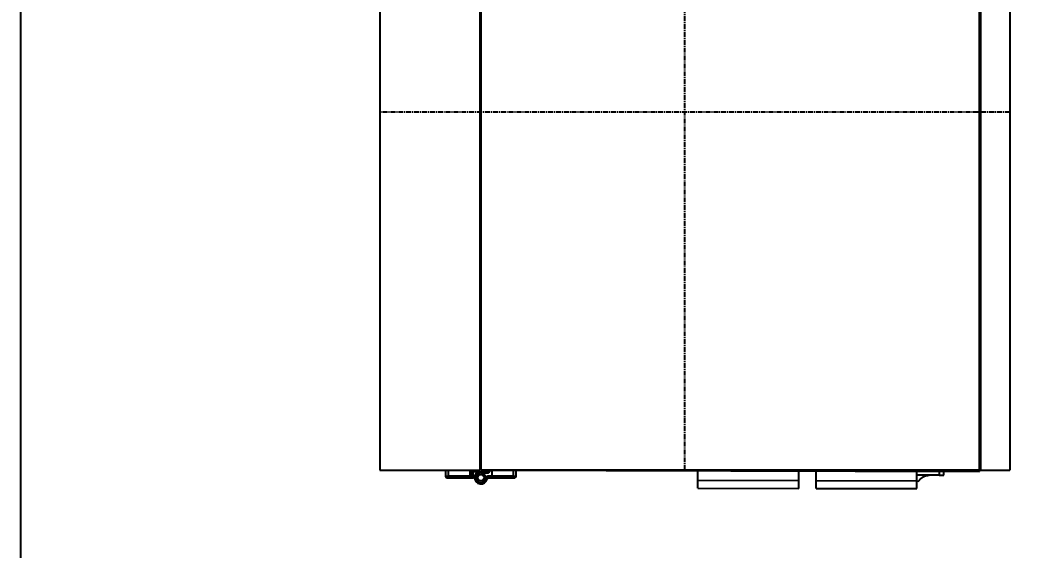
# Model space of a CAD drawing. Header units: inches. Extents: x 0 to 77285, y -118 to 40065.
# Drawn here: x 13371 to 14637, y 24790 to 25463 of the extents above; entities that cross this region are included whole.
import ezdxf

# ---------------------------------------------------------------- set-up
doc = ezdxf.new("R2010")
doc.units = ezdxf.units.IN
doc.header["$LTSCALE"] = 5
doc.header["$MEASUREMENT"] = 0
doc.linetypes.add('CENTER', pattern=[2, 1.25, -0.25, 0.25, -0.25])
doc.layers.add('11', color=1, linetype='CENTER')
doc.layers.add('A', color=8, linetype='Continuous')
doc.styles.add('SCI', font='')
doc.styles.get('SCI').set_extended_font_data('Gulim')
doc.dimstyles.new('SCH', dxfattribs={"dimtxt": 2.5, "dimasz": 2, "dimexe": 1.25, "dimexo": 0.625, "dimtad": 1, "dimdec": 8, "dimtxsty": 'SCI', "dimcen": 2.5, "dimclrd": 4, "dimclre": 4, "dimclrt": 7, "dimadec": 8, "dimazin": 2, "dimtfac": 1, "dimtdec": 8, "dimtmove": 0, "dimatfit": 3, "dimfxl": 1, "dimarcsym": 0})

# ---------------------------------------------------------------- blocks, each defined once
blk = doc.blocks.new('A$C43597747')
blk.add_line((-180, 207.5), (-2509.9, 207.5))
blk = doc.blocks.new('A$C3fcbb43c')
for p, q in [((-154, 977.4), (-282, 977.7)), ((-282, 977.7), (-282, 967.7)), ((-154, 977.4), (-154, 967.4)), ((-4, 977.1), (-132, 977.4)), ((-132, 977.4), (-132, 967.4)), ((-4, 977.1), (-4, 967.1)), ((-282, 967.7), (-284.5, 968.2)), ((-154, 967.4), (-282, 967.7)), ((-282, 967.7), (-282, 955.7)), ((-154, 967.4), (-154, 955.4)), ((-4, 967.1), (-132, 967.4)), ((-132, 967.4), (-132, 955.4)), ((-4, 967.1), (-4, 955.1)), ((257.5, 963.8, 53.7), (230.5, 963.9, 53.7)), ((261.7, 963.8, 53.7), (257.5, 963.8, 53.7)), ((281.2, 963.8, 53.7), (281.2, 954.3, 53.7)), ((281.3, 963.8, 53.7), (281.3, 963.7, 53.7)), ((285.5, 963.8, 53.7), (281.3, 963.8, 53.7)), ((285.5, 961.8, 53.7), (285.5, 963.8, 53.7)), ((312.5, 963.8, 53.7), (285.5, 963.8, 53.7)), ((312.5, 963.8, 53.7), (312.5, 961.8, 53.7)), ((-363, 954.3), (-400, 954.3)), ((-400, -365.7), (-400, 954.3)), ((-363, -400.7), (-363, 954.3)), ((-361.5, 955.8), (-361.6, 930.8)), ((270.5, 954.3, 53.7), (-361.5, 955.8)), ((-361, 954.3), (271, 954.3, 53.7)), ((-361, -386.7), (-361, 954.3)), ((-316.5, 960.8), (-316.5, 955.8)), ((-310.5, 955.7), (-310.5, 960.7)), ((-310.5, 960.7), (-297.5, 960.7)), ((-297.5, 960.7), (-291.5, 960.7)), ((-291.5, 960.7), (-282, 960.7)), ((226.5, 961.9, 53.7), (226.5, 954.4, 53.7)), ((230.5, 954.4, 53.7), (230.5, 961.9, 53.7)), ((230.5, 961.9, 53.7), (257.5, 961.8, 53.7)), ((257.5, 954.3, 53.7), (257.5, 961.8, 53.7)), ((257.5, 961.8, 53.7), (261.7, 961.8, 53.7)), ((271.5, 957.8, 53.7), (263.3, 957.8, 53.7)), ((263.3, 955.8, 53.7), (271.5, 955.8, 53.7)), ((270.5, 954.3, 53.7), (270.5, 954.3, 53.7)), ((271, 954.3, 53.7), (271, -386.7, 53.7)), ((279.7, 955.8, 53.7), (271.5, 955.8, 53.7)), ((273, -400.7, 53.7), (273, 954.3, 53.7)), ((400, 954.3, 53.7), (273, 954.3, 53.7)), ((283.2, 961.8, 53.7), (283.2, 954.3, 53.7)), ((285.5, 961.8, 53.7), (283.2, 961.8, 53.7)), ((285.5, 954.3, 53.7), (285.5, 961.8, 53.7)), ((285.5, 961.8, 53.7), (312.5, 961.8, 53.7)), ((316.5, 961.8, 53.7), (312.5, 961.8, 53.7)), ((312.5, 961.8, 53.7), (312.5, 954.3, 53.7)), ((316.5, 954.3, 53.7), (316.5, 961.8, 53.7)), ((400, -365.7, 53.7), (400, 954.3, 53.7)), ((-361, 930.8), (-361.6, 930.8)), ((-361, 913.3), (-363, 913.3)), ((273, 913.3, 53.7), (271, 913.3, 53.7)), ((-363, 905.3), (-361, 905.3)), ((271, 905.3, 53.7), (273, 905.3, 53.7)), ((-361, 898.3), (-363, 898.3)), ((-361, 894.3), (-363, 894.3)), ((273, 898.3, 53.7), (271, 898.3, 53.7)), ((273, 894.3, 53.7), (271, 894.3, 53.7)), ((-361, 778.3), (-363, 778.3)), ((273, 778.3, 53.7), (271, 778.3, 53.7)), ((-361, 751.5), (-363, 751.5)), ((-361, 748.3), (-363, 748.3)), ((273, 751.5, 53.7), (271, 751.5, 53.7)), ((273, 748.3, 53.7), (271, 748.3, 53.7)), ((-361, 652.3), (-363, 652.3)), ((-361, 648.3), (-363, 648.3)), ((273, 652.3, 53.7), (271, 652.3, 53.7)), ((273, 648.3, 53.7), (271, 648.3, 53.7)), ((-363, 642.3), (-361, 642.3)), ((-361, 640.8), (-363, 640.8)), ((-361, 639.3), (-363, 639.3)), ((-363, 638.3), (-361.8, 638.3)), ((-361, 637.8), (-363, 637.8)), ((-361.9, 638.3), (-361.9, 637.8)), ((-361.5, 638.3), (-361.8, 638.3)), ((-361.8, 637.8), (-361.8, 638.3)), ((-361.5, 638.3), (-361, 638.3)), ((-361.5, 637.8), (-361.5, 638.3)), ((273, 637.8, 53.7), (271, 637.8, 53.7)), ((-361, 627.8), (-363, 627.8)), ((-361.8, 627.3), (-363, 627.3)), ((-361, 626.3), (-363, 626.3)), ((-363, 624.7), (-361, 624.7)), ((-361.9, 627.8), (-361.9, 627.3)), ((-361.8, 627.3), (-361.8, 627.8)), ((-361.5, 627.3), (-361.8, 627.3)), ((-361.5, 627.3), (-361.5, 627.8)), ((-361, 627.3), (-361.5, 627.3)), ((273, 627.8, 53.7), (271, 627.8, 53.7)), ((-361, 604.3), (-363, 604.3)), ((271, 604.3, 53.7), (273, 604.3, 53.7)), ((-361, 516.8), (-363, 516.8)), ((273, 516.8, 53.7), (271, 516.8, 53.7)), ((-363, 501.8), (-361, 501.8)), ((271, 501.8, 53.7), (273, 501.8, 53.7))]:
    blk.add_line(p, q)
at = {"elevation": 53.7, "flags": 128}
for points in [[(230.5, 961.9), (230.5, 962.2), (230.5, 962.6), (230.5, 963), (230.5, 963.3), (230.5, 963.5), (230.5, 963.7), (230.5, 963.8), (230.5, 963.9)], [(230.5, 963.9), (230.5, 963.8), (230.5, 963.7), (230.5, 963.5), (230.5, 963.3), (230.5, 963), (230.5, 962.6), (230.5, 962.2), (230.5, 961.9)], [(257.5, 963.8), (257.5, 963.8), (257.5, 963.6), (257.5, 963.5), (257.5, 963.2), (257.5, 962.9), (257.5, 962.6), (257.5, 962.2), (257.5, 961.8)], [(257.5, 961.8), (257.5, 962.2), (257.5, 962.6), (257.5, 962.9), (257.5, 963.2), (257.5, 963.5), (257.5, 963.6), (257.5, 963.8), (257.5, 963.8)], [(261.7, 963.8), (261.7, 963.8), (261.7, 963.6), (261.7, 963.5), (261.7, 963.2), (261.7, 962.9), (261.7, 962.6), (261.7, 962.2), (261.7, 961.8)], [(265.6, 965), (265.2, 965.1), (264.9, 965.1), (264.5, 965.2), (264.2, 965.3), (264, 965.3), (263.8, 965.4), (263.7, 965.4), (263.7, 965.4)], [(283.2, 961.8), (282.8, 962.1), (282.5, 962.5), (282.2, 962.8), (281.9, 963.1), (281.6, 963.3), (281.4, 963.5), (281.3, 963.7)], [(230.5, 961.9), (229.7, 961.9), (229, 961.9), (228.3, 961.9), (227.7, 961.9), (227.2, 961.9), (226.8, 961.9), (226.6, 961.9), (226.5, 961.9)], [(263.3, 955.8), (263.3, 955.8), (263.3, 955.9), (263.3, 956.1), (263.3, 956.4), (263.3, 956.7), (263.3, 957), (263.3, 957.4), (263.3, 957.8)], [(271.5, 955.8), (271.5, 955.8), (271.5, 955.9), (271.5, 956.1), (271.5, 956.4), (271.5, 956.7), (271.5, 957), (271.5, 957.4), (271.5, 957.8)]]:
    blk.add_lwpolyline(points, dxfattribs=at)
at = {"flags": 128}
blk.add_lwpolyline([(-310.5, 960.7), (-311.7, 960.7), (-312.8, 960.7), (-313.8, 960.7), (-314.8, 960.8), (-315.5, 960.8), (-316.1, 960.8), (-316.4, 960.8), (-316.5, 960.8)], dxfattribs=at)
for radius in [4.05, 4]:
    blk.add_circle((271.5, 963.8, 53.7), radius)
for centre, radius, start, end in [((228.5, 961.9, 53.7), 2, 89.8792, 179.8792), ((261.7, 965.8, 53.7), 2, 269.8792, 348.3423), ((271.5, 963.8, 53.7), 8, 269.8792, 168.3423), ((271.5, 963.8, 53.7), 6, 168.3423, 269.8792), ((271.5, 963.8, 53.7), 6, 269.8792, 168.3423), ((281.3, 965.8, 53.7), 2, 191.537, 267.1926), ((281.3, 965.8, 53.7), 2, 267.1926, 270), ((314.5, 961.8, 53.7), 2, 0, 90), ((263.3, 954.3, 53.7), 1.5, 89.8792, 179.8792), ((279.7, 954.3, 53.7), 1.5, 0, 90), ((273.5, 884.3, 53.7), 2.5, 101.537, 258.463), ((273.5, 884.3, 53.7), 1.65, 107.6397, 252.3603)]:
    blk.add_arc(centre, radius, start, end)
for points, knots in [([(-284.5, 968.2), (-284.5, 968.2), (-284.5, 968.2), (-284.6, 968.1), (-284.9, 967.6), (-285.6, 966.5), (-286.8, 965.1), (-288.2, 963.8), (-289.8, 962.7), (-291.1, 962.2), (-291.5, 961.9)], [0, 0, 0, 0, 0.120888, 0.241672, 0.361099, 0.500461, 0.640692, 0.779397, 0.917787, 1, 1, 1, 1]), ([(230.5, 963.9, 53.7), (230.2, 963.9, 53.7), (229.9, 963.9, 53.7), (229.4, 963.9, 53.7), (229.1, 963.9, 53.7), (228.8, 963.9, 53.7), (228.6, 963.9, 53.7), (228.5, 963.9, 53.7), (228.5, 963.9, 53.7)], [0, 0, 0, 0, 0.242563, 0.371309, 0.499992, 0.630095, 0.757185, 1, 1, 1, 1]), ([(261.7, 961.8, 53.7), (262.1, 961.8, 53.7), (263.1, 961.9, 53.7), (264.3, 962.6, 53.7), (265.2, 963.7, 53.7), (265.5, 964.6, 53.7), (265.6, 965, 53.7)], [0, 0, 0, 0, 0.242525, 0.499986, 0.75747, 1, 1, 1, 1]), ([(281.3, 963.7, 53.7), (281.3, 963.7, 53.7), (281.2, 963.8, 53.7), (281.2, 963.8, 53.7), (281.2, 963.8, 53.7)], [0, 0, 0, 0, 0.7823, 1, 1, 1, 1]), ([(314.5, 963.8, 53.7), (314.5, 963.8, 53.7), (314.4, 963.8, 53.7), (314.2, 963.8, 53.7), (313.9, 963.8, 53.7), (313.6, 963.8, 53.7), (313.1, 963.8, 53.7), (312.8, 963.8, 53.7), (312.5, 963.8, 53.7)], [0, 0, 0, 0, 0.242563, 0.371293, 0.500029, 0.630109, 0.757183, 1, 1, 1, 1]), ([(-291.5, 961.9), (-291.8, 961.8), (-292.6, 961.5), (-294, 961.1), (-295.7, 960.8), (-296.9, 960.7), (-297.5, 960.7)], [0, 0, 0, 0, 0.169009, 0.440438, 0.715392, 1, 1, 1, 1]), ([(-291.5, 961.9), (-291.5, 961.7), (-291.5, 961.3), (-291.5, 960.9), (-291.5, 960.7)], [0, 0, 0, 0, 0.499839, 1, 1, 1, 1]), ([(263.3, 957.8, 53.7), (262.8, 957.7, 53.7), (262.2, 957.7, 53.7), (261.4, 957.2, 53.7), (260.8, 956.8, 53.7), (260.3, 956.2, 53.7), (259.9, 955.4, 53.7), (259.8, 954.7, 53.7), (259.8, 954.3, 53.7)], [0, 0, 0, 0, 0.239449, 0.369674, 0.500003, 0.630237, 0.760557, 1, 1, 1, 1])]:
    blk.add_open_spline(points, degree=3, knots=knots)
at = {"layer": '11'}
for p, q in [((12.5, 954.3), (12.5, -490)), ((-400, 500), (400, 500, 53.7))]:
    blk.add_line(p, q, dxfattribs=at)
blk = doc.blocks.new('*D366')
at = {"color": 4, "lineweight": -2, "transparency": 16777216}
for p, q in [((12554.6, 23925.6), (12554.6, 28076.1)), ((17979.6, 23925.1), (17979.6, 28076.1)), ((12714.6, 27976.1), (17819.6, 27976.1))]:
    blk.add_line(p, q, dxfattribs=at)
at = {"color": 4, "transparency": 16777216}
for points in [[(12714.6, 28002.8), (12714.6, 27949.5), (12554.6, 27976.1)], [(17819.6, 28002.8), (17819.6, 27949.5), (17979.6, 27976.1)]]:
    blk.add_solid(points, dxfattribs=at)
at = {"layer": 'Defpoints', "color": 0, "transparency": 16777216}
for p in [(17979.6, 27976.1), (12554.6, 23875.6), (17979.6, 23875.1)]:
    blk.add_point(p, dxfattribs=at)
at = {"color": 7, "transparency": 16777216, "insert": (15267.1, 28128.8), "char_height": 200, "attachment_point": 5, "style": 'SCI'}
blk.add_mtext('5425', dxfattribs=at)
blk = doc.blocks.new('*D367')
at = {"color": 4, "lineweight": -2, "transparency": 16777216}
for p, q in [((12554.6, 23925.6), (12554.6, 29140.7)), ((21064.6, 23433.1), (21064.6, 29140.7)), ((12714.6, 29040.7), (20904.6, 29040.7))]:
    blk.add_line(p, q, dxfattribs=at)
at = {"color": 4, "transparency": 16777216}
for points in [[(12714.6, 29067.3), (12714.6, 29014), (12554.6, 29040.7)], [(20904.6, 29067.3), (20904.6, 29014), (21064.6, 29040.7)]]:
    blk.add_solid(points, dxfattribs=at)
at = {"layer": 'Defpoints', "color": 0, "transparency": 16777216}
for p in [(21064.6, 29040.7), (12554.6, 23875.6), (21064.6, 23383.1)]:
    blk.add_point(p, dxfattribs=at)
at = {"color": 7, "transparency": 16777216, "insert": (16809.6, 29193.5), "char_height": 200, "attachment_point": 5, "style": 'SCI'}
blk.add_mtext('8510', dxfattribs=at)
blk = doc.blocks.new('*D374')
at = {"color": 4, "lineweight": -2, "transparency": 16777216}
for p, q in [((12554.6, 23925.6), (12554.6, 30215.9)), ((37924.6, 23433.1), (37924.6, 30215.9)), ((12714.6, 30115.9), (37764.6, 30115.9))]:
    blk.add_line(p, q, dxfattribs=at)
at = {"color": 4, "transparency": 16777216}
for points in [[(12714.6, 30142.5), (12714.6, 30089.2), (12554.6, 30115.9)], [(37764.6, 30142.5), (37764.6, 30089.2), (37924.6, 30115.9)]]:
    blk.add_solid(points, dxfattribs=at)
at = {"layer": 'Defpoints', "color": 0, "transparency": 16777216}
for p in [(37924.6, 30115.9), (12554.6, 23875.6), (37924.6, 23383.1)]:
    blk.add_point(p, dxfattribs=at)
at = {"color": 7, "transparency": 16777216, "insert": (25239.6, 30268.5), "char_height": 200, "attachment_point": 5, "style": 'SCI'}
blk.add_mtext('25370', dxfattribs=at)

msp = doc.modelspace()

# ---------------------------------------------------------------- block references
at = {"rotation": 270}
msp.add_blockref('A$C43597747', (13164.6497809, 23863.0504763), dxfattribs=at)
at = {"layer": 'A', "rotation": 180}
msp.add_blockref('A$C3fcbb43c', (14227.6497952, 25845.5504763), dxfattribs=at)

# ---------------------------------------------------------------- dimensions: what is measured, and where the dimension line sits
for base, p2, picture, middle in [((37924.649780898, 30115.8761734788), (37924.649780898, 23383.0504762948), '*D374', (25239.649780898, 30268.5392893244)), ((21064.649780898, 29040.6754827387), (21064.649780898, 23383.0504762948), '*D367', (16809.649780898, 29193.4717543765)), ((17979.649780898, 27976.1433020648), (17979.649780898, 23875.0504762948), '*D366', (15267.149780898, 28128.8064179103))]:
    dim = msp.add_linear_dim(base=base, p1=(12554.649780898, 23875.5504762968), p2=p2, dimstyle='SCH', override={"dimscale": 80})
    dim.commit()
    dim.dimension.update_dxf_attribs({"geometry": picture, "text_midpoint": middle})

doc.saveas('drawing.dxf')
